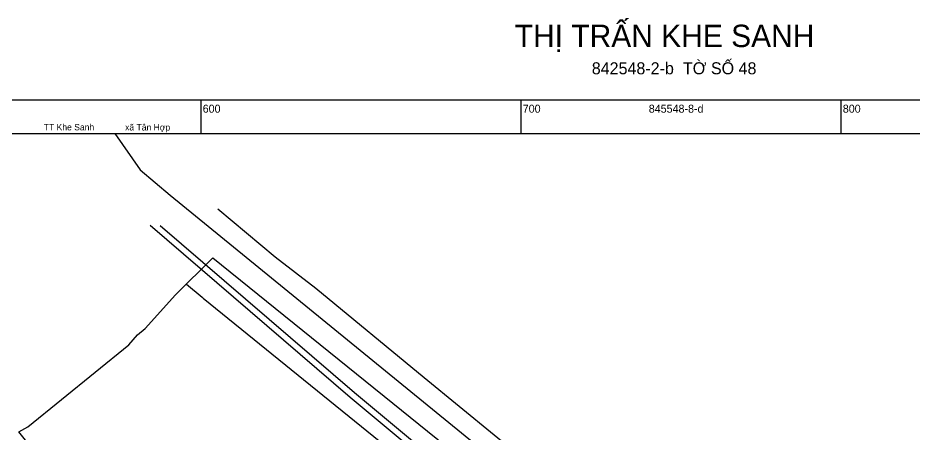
# Model space of a CAD drawing. Extents: x 549390 to 550118, y 1841259 to 1842146.
# Drawn here: x 549542.8 to 549822.8, y 1842006.1 to 1842136.1 of the extents above; entities that cross this region are included whole.
import ezdxf

# ---------------------------------------------------------------- set-up
doc = ezdxf.new("R2010")
doc.units = 0
for name, color, linetype in [('Level 10', 7, 'Continuous'), ('Level 23', 7, 'Continuous'), ('Level 28', 7, 'Continuous'), ('Level 46', 7, 'Continuous'), ('Level 50', 7, 'Continuous'), ('Level 63', 7, 'Continuous')]:
    doc.layers.add(name, color=color, linetype=linetype)

msp = doc.modelspace()

# ---------------------------------------------------------------- linework, layer by layer
at = {"layer": 'Level 10'}
msp.add_lwpolyline([(549549.12, 1841998.8), (549546.8, 1842002.12), (549543.06, 1842006.79), (549545.86, 1842008.37), (549577.44, 1842033.93), (549580.11, 1842037.12), (549582.51, 1842039.01), (549592.01, 1842049.55), (549603.7, 1842061.13)], dxfattribs=at)
at = {"layer": 'Level 23'}
for points in [[(549605.21, 1842076.45), (549623.12, 1842061.5), (549635.9, 1842051.67), (549669.65, 1842023.76), (549691.59, 1842005.83), (549702.43, 1841996.97)], [(549603.7, 1842061.13), (549679.42, 1842000), (549722.26, 1841965.41)]]:
    msp.add_lwpolyline(points, dxfattribs=at)
at = {"layer": 'Level 46'}
msp.add_lwpolyline([(549573, 1842100), (549580.99, 1842088.64), (549590.34, 1842080.72), (549689.33, 1842000), (549743.71, 1841954.97), (549853.1, 1841859.96), (550014.42, 1841724.51), (550100, 1841655.92)], dxfattribs=at)
at = {"layer": 'Level 50'}
for p, q in [((549595.39, 1842052.9), (549600.29, 1842048.85)), ((549600.29, 1842048.85), (549600.61, 1842048.58))]:
    msp.add_line(p, q, dxfattribs=at)
for points in [[(549668.49, 1841999.23), (549646.61, 1842017.46), (549584.06, 1842071.2)], [(549669.78, 1842000.76), (549647.91, 1842018.99), (549587.22, 1842071.13)], [(549600.61, 1842048.58), (549677.61, 1841986.12), (549678.99, 1841985.01)]]:
    msp.add_lwpolyline(points, dxfattribs=at)
at = {"layer": 'Level 63'}
for points in [[(549389.5, 1842110.5), (550110.5, 1842110.5), (550110.5, 1841389.5), (549389.5, 1841389.5)], [(549400, 1842100), (550100, 1842100), (550100, 1841400), (549400, 1841400)]]:
    msp.add_lwpolyline(points, close=True, dxfattribs=at)
for points in [[(549600, 1842100), (549600, 1842110.5)], [(549700, 1842100), (549700, 1842110.5)], [(549800, 1842100), (549800, 1842110.5)]]:
    msp.add_lwpolyline(points, dxfattribs=at)

# ---------------------------------------------------------------- texts
at = {"layer": 'Level 28'}
msp.add_text('TT Khe Sanh             xã Tân Hợp', height=1.9999, rotation=359.9153, dxfattribs=at).set_placement((549550.84, 1842100.99))
at = {"layer": 'Level 63'}
for s, height, p in [('THỊ TRẤN KHE SANH', 7, (549698, 1842127)), ('TỜ SỐ 48', 3.75, (549750.54, 1842118.5)), ('842548-2-b', 3.75, (549722.07, 1842118.5)), ('600', 2.5, (549600.5, 1842106.5)), ('700', 2.5, (549700.5, 1842106.5)), ('845548-8-d', 2.5, (549739.88, 1842106.5)), ('800', 2.5, (549800.5, 1842106.5))]:
    msp.add_text(s, height=height, dxfattribs=at).set_placement(p)

doc.saveas('drawing.dxf')
